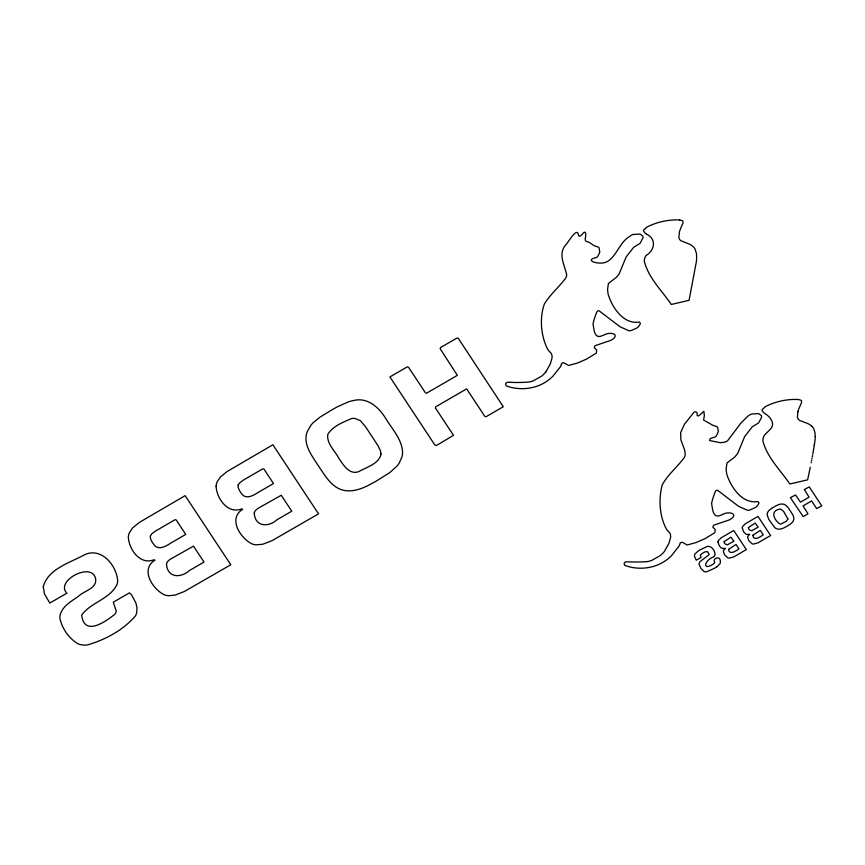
<?xml version="1.0" encoding="UTF-8"?>
<svg xmlns="http://www.w3.org/2000/svg" width="865" height="865" viewBox="0 0 865 865"><rect width="100%" height="100%" fill="white"/><g stroke="black" fill="none" stroke-linecap="round" stroke-linejoin="round"><path stroke-width="1.3" d="M814.343 445.086L814.441 444.426M812.83 453.995L814.873 441.561A42.893 38.557 -15.2 0 0 815.219 436.587M812.603 455.26L812.246 457.153M811.889 459.045L812.008 458.418M811.521 460.937L811.651 460.31M811.154 462.829L811.273 462.202M810.267 467.241L807.629 479.848L789.842 484C780.457 470.128 766.887 457.325 762.865 440.696A12.564 11.288 -15.2 0 1 763.763 436.479A8.834 7.936 -15.2 0 1 764.779 434.781L769.245 430.359A15.97 14.348 -15.2 0 0 769.926 429.602C776.056 424.369 770.369 416.703 765.017 413.686A33.194 29.843 -15.2 0 1 763.373 412.291L762.152 410.572A3.103 2.79 -15.2 0 1 762.238 409.556L765.471 406.593M797.908 411.718L797.4 417.363A6.26 5.623 -15.2 0 0 798.125 418.865A7.244 6.509 -15.2 0 0 799.736 420.476L807.402 423.396A16.943 15.235 -15.2 0 1 811.694 426.088M545.772 372.015L550.378 363.819L552.065 357.742A13.267 11.915 -15.2 0 0 551.567 353.915L550.648 352.736A27.215 24.469 -15.2 0 1 547.632 349.179C540.841 335.717 539.382 318.233 544.345 304.037C550.194 294.37 559.125 287.018 565.775 277.989A9.883 8.888 -15.2 0 0 566.672 274.865C564.748 265.112 557.536 253.921 565.894 244.719C568.316 242.449 577.55 225.441 578.555 235.637C580.902 238.708 584.308 228.987 585.594 233.226C586.654 236.859 582.577 241.605 588.546 242.027A40.125 36.06 -15.2 0 1 589.508 242.524L593.931 245.563A6.963 6.26 -15.2 0 0 595.185 246.038L598.396 247.141A2.714 2.444 -15.2 0 1 599.088 247.974L599.78 252.148L597.683 256.537A5.439 4.887 -15.2 0 1 596.558 257.456C585.637 259.738 593.898 263.36 601.37 263.111C614.972 262.83 618.14 243.087 629.309 236.664A20.965 18.835 -15.2 0 1 632.921 234.48L640.078 234.058L642.717 236.037A4.682 4.206 -15.2 0 1 643.03 237.756L640.057 243.379L633.645 247.304L626.173 256.937L618.994 274.227L616.053 277.6L608.409 283.45L607.576 289.407A50.127 45.056 -15.2 0 0 608.171 294.262C611.977 307.399 623.773 324.883 639.332 322.018L639.992 322.732A2.573 2.314 -15.2 0 1 640.316 323.91L638.089 327.154A31.01 27.875 -15.2 0 1 636.013 328.451L630.563 330.754A7.244 6.509 -15.2 0 1 628.531 330.581L619.989 326.754L599.229 310.903L598.029 310.665L596.818 311.973A82.11 73.806 -15.2 0 0 593.022 323.824C594.06 329.37 594.158 339.869 602.71 335.469A10.023 9.007 -15.2 0 1 604.062 335.004C609.457 331.382 621.384 333.998 611.317 340.118A15.397 13.84 -15.2 0 1 609.079 340.951L594.969 345.73L594.287 347.676L596.688 350.033L596.342 353.071L586.405 359.18L577.431 363.051L568.662 365.452L563.602 362.662L561.666 363.343A16.64 14.954 -15.2 0 1 560.325 366.911L552.649 376.491A43.131 38.763 -15.2 0 1 545.815 381.941C538.322 386.763 529.315 388.958 520.449 388.655A43.834 39.401 -15.2 0 1 508.944 386.774L506.209 385.855L505.484 383.887L506.825 382.427L509.517 382.265M693.46 412.886L684.453 424.25L680.647 432.576L680.885 439.809L684.691 450.189L685.231 454.395A9.883 8.888 -15.2 0 1 684.334 457.52C677.436 466.981 667.834 474.517 662.201 484.93C658.514 498.986 659.368 515.648 666.201 528.71A27.215 24.469 -15.2 0 0 669.207 532.267L670.137 533.446A13.267 11.915 -15.2 0 1 670.624 537.273L668.937 543.35L664.331 551.546A24.761 22.263 -15.2 0 1 659.995 555.752L651.745 560.412A21.095 18.965 -15.2 0 1 647.734 561.526L646.566 561.645M693.719 412.573C695.406 410.507 698.033 412.551 697.028 414.876A1.795 1.611 -15.2 0 0 697.601 415.751L698.704 415.881L703.861 411.34L704.38 415.632L703.58 420.022L712.49 425.093A6.963 6.26 -15.2 0 0 713.744 425.569L716.955 426.672A2.714 2.444 -15.2 0 1 717.647 427.505L718.339 431.678L716.242 436.068A5.439 4.887 -15.2 0 1 715.117 436.987L710.143 438.598L709.581 440.534L719.929 442.642L723.778 442.415L727.357 441.096L740.829 423.158L747.868 416.195A20.965 18.835 -15.2 0 1 751.48 414.011L758.637 413.589L761.276 415.568A4.682 4.206 -15.2 0 1 761.589 417.287L758.616 422.909L752.204 426.834L744.733 436.468L737.553 453.757L734.612 457.131L726.978 462.98L726.135 468.938A49.478 44.472 -15.2 0 0 726.924 474.766C731.293 487.719 742.386 504.176 757.891 501.549L758.551 502.262A2.573 2.314 -15.2 0 1 758.875 503.441L756.648 506.685A29.929 26.901 -15.2 0 1 754.972 507.744L749.122 510.285A7.244 6.509 -15.2 0 1 747.101 510.112L738.548 506.285L717.788 490.433L716.588 490.196L715.377 491.504A82.11 73.806 -15.2 0 0 711.581 503.354C712.63 508.901 712.728 519.4 721.269 514.999A10.023 9.007 -15.2 0 1 722.621 514.534C728.016 510.912 739.953 513.529 729.876 519.649A15.397 13.84 -15.2 0 1 727.638 520.481L713.528 525.26L712.846 527.207L715.247 529.553L714.901 532.602L704.964 538.711L695.99 542.582L687.221 544.982L682.161 542.193L680.225 542.874A16.457 14.792 -15.2 0 1 679.133 545.956L671.208 556.022A43.131 38.763 -15.2 0 1 664.374 561.471C656.892 566.294 647.874 568.489 639.008 568.186A43.834 39.401 -15.2 0 1 627.503 566.305L624.779 565.386L624.043 563.418L625.384 561.958L628.077 561.796A139.384 125.284 -15.2 0 0 646.566 561.623M716.934 566.716L719.994 563.742A4.066 3.655 -15.2 0 0 720.329 562.801L720.415 561.731A5.179 4.66 -15.2 0 0 720.296 560.812C720.188 555.427 711.992 558.368 714.663 562.38A1.719 1.546 -15.2 0 1 714.285 563.288C702.293 572.046 703.526 560.607 713.614 556.919A6.509 5.86 -15.2 0 0 714.241 556.173L714.76 555.287A4.109 3.687 -15.2 0 0 715.063 554.151C714.804 550.724 712.219 546.637 708.521 546.345A6.455 5.796 -15.2 0 0 707.267 546.464L699.774 549.989A43.499 39.098 -15.2 0 0 698.628 550.702L695.006 553.881A4.228 3.806 -15.2 0 0 694.541 555.092A5.266 4.725 -15.2 0 0 694.487 556.368L696.282 560.206L701.007 557.471L700.38 554.865L704.38 552.075L707.332 551.535L709.051 554A1.676 1.503 -15.2 0 1 708.824 554.984L700.326 561.342A5.72 5.147 -15.2 0 0 699.688 562.185L699.212 563.245A3.871 3.482 -15.2 0 0 699.061 564.369L700.974 568.532L703.948 571.419A4.163 3.741 -15.2 0 0 705.029 571.754L705.667 571.819A5.439 4.887 -15.2 0 0 706.662 571.797L714.339 568.37A43.38 38.99 -15.2 0 0 716.944 566.716M771.677 508.35L769.428 510.036A8.228 7.396 -15.2 0 0 768.477 511.074L767.763 512.21A6.369 5.72 -15.2 0 0 767.147 514.891L768.79 519.443L774.77 527.618A7.461 6.715 -15.2 0 0 775.97 528.418L776.608 528.72A6.444 5.796 -15.2 0 0 779.235 529.153L781.084 528.926A10.304 9.266 -15.2 0 0 782.09 528.645L783.722 527.964A41.336 37.152 -15.2 0 0 786.609 526.45L787.561 525.909A36.719 33 -15.2 0 0 790.026 524.352L792.189 522.503A7.374 6.628 -15.2 0 0 792.956 521.465L793.573 520.2A6.033 5.417 -15.2 0 0 793.886 518.524L793.248 515.67A14.921 13.418 -15.2 0 0 792.859 514.848L788.761 508.523A42.742 38.417 -15.2 0 0 788.08 507.614L785.615 505.117A6.206 5.579 -15.2 0 0 784.696 504.598L784.35 504.457A5.882 5.287 -15.2 0 0 783.387 504.187L782.749 504.079A8.272 7.439 -15.2 0 0 778.911 504.555L777.311 505.192A41.758 37.53 -15.2 0 0 774.413 506.706L772.618 507.755A38.125 34.276 -15.2 0 0 771.677 508.339M679.63 219.98L682.28 220.64A2.498 2.249 -15.2 0 1 682.928 221.364L683.036 222.889L680.939 227.722A39.433 35.433 -15.2 0 0 679.447 231.766L678.841 237.832A6.26 5.623 -15.2 0 0 679.555 239.335A7.179 6.455 -15.2 0 0 680.874 240.719L689.286 244.071A16.749 15.051 -15.2 0 1 693.135 246.557L693.514 246.99A11.807 10.618 -15.2 0 1 695.114 249.174L696.401 253.337A34.697 31.183 -15.2 0 1 696.628 257.056A42.893 38.557 -15.2 0 1 696.303 262.03L689.07 300.317L671.283 304.469C661.941 290.575 648.296 277.816 644.306 261.165A12.564 11.288 -15.2 0 1 645.204 256.948A8.618 7.742 -15.2 0 1 646.025 255.521C654.762 250.439 656.859 238.837 646.458 234.156M811.662 426.11L812.073 426.521A11.883 10.683 -15.2 0 1 813.911 429.181L814.873 432.305A33.659 30.253 -15.2 0 1 815.187 436.587M646.458 234.156A33.194 29.843 -15.2 0 1 644.814 232.761L643.592 231.042A3.103 2.79 -15.2 0 1 643.679 230.025L646.901 227.062A60.139 54.052 -15.2 0 1 679.63 219.948M545.783 372.015A24.761 22.263 -15.2 0 1 541.436 376.221L533.186 380.881A21.095 18.965 -15.2 0 1 529.175 381.995L528.007 382.114A139.384 125.284 -15.2 0 1 509.507 382.298M765.449 406.561A60.139 54.052 -15.2 0 1 798.19 399.479L800.839 400.171A2.498 2.249 -15.2 0 1 801.487 400.895L801.596 402.42L799.325 407.664A36.114 32.459 -15.2 0 0 797.887 411.708M43.261 586.87L44.504 593.985L49.813 603.067L66.886 593.163C54.517 580.761 93.085 560.617 95.745 579.55C96.448 588.838 83.624 590.925 78.337 596.396C71.535 601.186 63.199 605.63 60.388 614.02A14.002 12.586 -15.2 0 0 59.869 618.097C61.902 628.314 68.724 638.056 77.536 643.571A15.062 13.537 -15.2 0 0 81.429 644.782L83.743 645.041A19.668 17.678 -15.2 0 0 87.333 644.966C105.195 639.819 123.392 630.088 135.513 615.815A14.694 13.202 -15.2 0 0 136.735 612.442L136.984 607.468L135.837 602.862L131.556 594.839L129.447 592.849L113.272 602.224L116.234 610.895A6.228 5.59 -15.2 0 1 114.883 614.204C105.584 621.719 84.273 636.77 81.656 615.188C90.371 602.624 109.131 599.423 116.613 585.291A14.835 13.332 -15.2 0 0 117.683 581.183C116.959 565.667 101.389 546.756 84.489 554.779C69.87 562.92 47.791 568.824 43.261 586.87M128.344 537.187C128.917 549.361 140 565.213 153.829 559.85L154.965 560.142C139.925 569.354 152.586 589.173 164.285 594.785A14.673 13.191 -15.2 0 0 168.264 595.715L174.979 595.142L184.31 591.53L230.782 564.748L185.142 495.656L139.373 522.395L132.594 527.909L129.361 532.775A14.867 13.364 -15.2 0 0 128.453 536.051L128.344 537.187M216.099 486.303C216.672 498.478 227.755 514.329 241.573 508.966L242.719 509.258C227.679 518.47 240.34 538.289 252.039 543.89A14.673 13.191 -15.2 0 0 256.018 544.831L262.722 544.258L272.064 540.647L318.536 513.864L272.886 444.772L227.127 471.512L220.348 477.015L217.104 481.892A14.867 13.364 -15.2 0 0 216.207 485.168L216.099 486.303M718.015 541.987L719.193 545.556A17.916 16.1 -15.2 0 0 719.723 546.345L721.529 548.096L723.421 548.529A4.271 3.838 -15.2 0 0 724.405 548.432L725.378 548.334L723.562 550.432A3.211 2.887 -15.2 0 0 723.367 551.362L724.438 554.443A20.306 18.252 -15.2 0 0 725.032 555.352L727.952 557.914A4.066 3.655 -15.2 0 0 729.054 558.174L733.498 557.017A22.036 19.798 -15.2 0 0 734.482 556.487L746.354 549.61L733.725 530.494L722.221 537.165A25.409 22.836 -15.2 0 0 721.367 537.684L718.426 540.474A4.13 3.709 -15.2 0 0 718.037 541.663L718.015 541.987M742.289 527.909L743.468 531.478A17.916 16.1 -15.2 0 0 743.997 532.256L745.814 534.019A3.363 3.027 -15.2 0 0 746.722 534.354L747.695 534.451A4.271 3.838 -15.2 0 0 748.679 534.354L749.652 534.256L747.847 536.354A3.211 2.887 -15.2 0 0 747.641 537.284L748.722 540.365A20.306 18.252 -15.2 0 0 749.317 541.274L752.236 543.836A4.066 3.655 -15.2 0 0 753.329 544.096L757.772 542.939L770.629 535.532L758 516.416L746.506 523.087A23.863 21.441 -15.2 0 0 745.338 523.812L742.711 526.396A4.13 3.709 -15.2 0 0 742.321 527.585L742.289 527.909M402.571 452.417L402.506 453.638A21.582 19.398 -15.2 0 1 401.847 457.261L399.23 463.024A26.48 23.798 -15.2 0 1 397.219 465.857L389.747 472.647L376.275 481.081A170.286 153.051 -15.2 0 1 370.425 484.259C362.284 488.671 352.888 492.336 343.502 490.271A21.982 19.754 -15.2 0 1 340.118 489.244C329.457 484.724 324.029 473.75 317.65 464.786C312.384 456.32 305.367 447.594 306.005 437.041A22.501 20.219 -15.2 0 1 307.237 431.667L310.762 425.493A29.378 26.404 -15.2 0 1 313.249 422.628L320.147 417.049L332.171 409.696A173.433 155.884 -15.2 0 1 338.074 406.496L348.422 401.857A32.156 28.902 -15.2 0 1 353.58 400.538C367.776 396.884 379.421 407.837 386.093 419.093C392.548 429.537 402.041 439.517 402.571 452.417M166.491 563.915C167.172 577.755 180.547 578.512 189.349 570.576L204.01 562.077L193.49 546.15L169.778 559.504L167.302 561.872L166.491 563.915M254.245 513.032C254.926 526.871 268.301 527.628 277.103 519.692L291.764 511.193L281.244 495.267L257.532 508.62L255.056 510.988L254.245 513.032M728.568 549.372C729.163 555.708 736.439 550.8 738.948 548.864L736.039 544.463L728.568 549.372M752.842 535.294C753.437 541.631 760.713 536.722 763.222 534.786L760.313 530.386L752.842 535.294M381.032 454.082C379 463.932 366.684 467.035 358.889 471.576C349.287 475.328 343.167 464.667 338.702 458.028C334.723 450.492 326.429 443.572 327.792 434.381C332.69 426.196 342.908 422.325 351.374 418.638A9.504 8.542 -15.2 0 1 354.953 418.444L360.294 420.639L365.56 426.759L378.048 445.756L380.459 450.838L381.032 454.082M787.918 518.989L786.382 521.271L780.803 524.049A2.184 1.968 -15.2 0 1 779.841 523.92C774.088 520.276 769.818 510.599 779.722 509.182A2.627 2.368 -15.2 0 1 780.706 509.128L783.647 511.431L787.918 518.989M150.424 535.9L150.315 538.062L151.559 541.09A36.276 32.6 -15.2 0 0 153.408 543.901C157.462 551.07 165.615 546.539 170.621 543.188L185.748 534.419L176.146 519.887L175.011 519.724L155.376 531.132L151.624 533.986L150.424 535.9M238.167 485.016L238.07 487.179L239.313 490.206A36.276 32.6 -15.2 0 0 241.151 493.018C245.217 500.186 253.369 495.656 258.376 492.304L273.502 483.535L263.901 469.003L262.765 468.841L243.13 480.248L239.378 483.103L238.167 485.016M724.113 541.631L724.438 543.058A10.034 9.018 -15.2 0 0 724.946 543.836L727.335 544.864L733.888 541.22L730.925 537.154L724.113 541.631M748.398 527.553L748.712 528.98A10.034 9.018 -15.2 0 0 749.22 529.758L751.609 530.786L758.173 527.142L755.199 523.076L748.398 527.553M440.555 347.546L440.123 348.682L457.358 375.345L426.467 393.261L425.364 392.742L408.561 367.311L407.285 366.846L389.899 376.924L434.825 444.945L436.36 445.54L453.498 435.344L435.344 407.858L435.798 406.755L466.646 388.861L484.822 416.389L485.914 416.811L503.289 406.734L458.158 338.129L456.861 338.096L440.555 347.546M804.396 489.514L809.045 497.202L800.493 502.154L795.541 494.975L790.372 497.635L803.228 516.621L807.975 513.799L803.077 505.895L811.608 500.943L816.636 508.555L821.75 505.884L809.262 486.909L804.396 489.514"/></g></svg>
